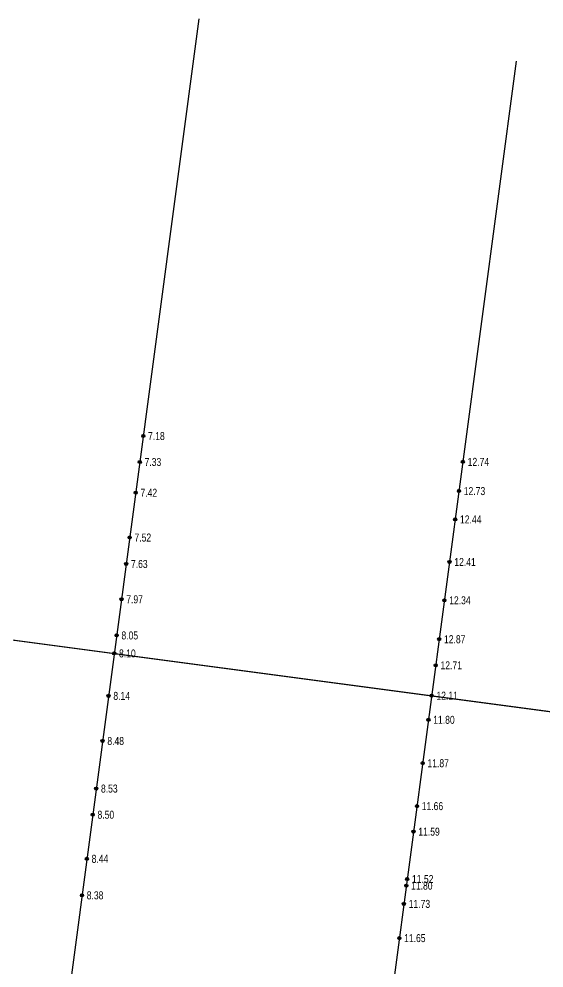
# Model space of a CAD drawing. Extents: x 572865 to 573615, y 785001 to 785187.
# Drawn here: x 573268.1 to 573300.9, y 785088.7 to 785148 of the extents above; entities that cross this region are included whole.
import ezdxf
from ezdxf.enums import TextEntityAlignment as Align

# ---------------------------------------------------------------- set-up
doc = ezdxf.new("R2010")
doc.units = 0
doc.header["$LTSCALE"] = 0.5
for name, color, linetype in [('DMX', 3, 'Continuous'), ('GCD', 3, 'Continuous'), ('桩号_M', 3, 'Continuous'), ('道路中线_M', 3, 'Continuous')]:
    doc.layers.add(name, color=color, linetype=linetype)
doc.styles.add('EICAD', font='fsdb_e.shx', dxfattribs={"width": 0.707, "height": 2, "bigfont": 'tjhzf.shx'})

# ---------------------------------------------------------------- blocks, each defined once
blk = doc.blocks.new('gc200')
h = blk.add_hatch(color=0)
edge = h.paths.add_edge_path()
edge.add_arc((0, 0), 0.196, 0, 360)
at = {"color": 0}
blk.add_circle((0, 0), 0.196, dxfattribs=at)

msp = doc.modelspace()

# ---------------------------------------------------------------- linework, layer by layer
at = {"layer": 'DMX', "color": 6}
for p, q in [((573279.356, 785148.023), (573268.78, 785068.725)), ((573299.18, 785145.379), (573288.604, 785066.081))]:
    msp.add_line(p, q, dxfattribs=at)
at = {"layer": '桩号_M', "linetype": 'Continuous'}
msp.add_lwpolyline([(573214.594, 785116.306), (573234.419, 785113.662), (573243.835, 785112.406), (573245.322, 785112.208), (573254.243, 785111.018), (573261.182, 785110.093), (573262.173, 785109.961), (573274.068, 785108.374), (573293.892, 785105.73), (573313.717, 785103.086), (573319.267, 785102.346), (573333.541, 785100.442), (573353.366, 785097.798), (573373.19, 785095.154), (573393.014, 785092.51), (573412.839, 785089.866)], dxfattribs=at)
at = {"layer": '道路中线_M', "color": 4}
msp.add_line((573206.523, 785117.383), (573608.221, 785063.808), dxfattribs=at)

# ---------------------------------------------------------------- block references
at = {"layer": 'GCD'}
ref = msp.add_blockref('gc200', (573275.88, 785121.959, 7.182), dxfattribs=dict(at, xscale=0.5, yscale=0.5, zscale=0.5))
ref.add_attrib('height', '7.18', dxfattribs={"height": 0.5, "style": 'EICAD', "width": 0.8}).set_placement((573276.18, 785121.959, 7.182), align=Align.MIDDLE_LEFT)
ref = msp.add_blockref('gc200', (573275.663, 785120.336, 7.331), dxfattribs=dict(at, xscale=0.5, yscale=0.5, zscale=0.5))
ref.add_attrib('height', '7.33', dxfattribs={"height": 0.5, "style": 'EICAD', "width": 0.8}).set_placement((573275.963, 785120.336, 7.331), align=Align.MIDDLE_LEFT)
ref = msp.add_blockref('gc200', (573295.841, 785120.346, 12.737), dxfattribs=dict(at, xscale=0.5, yscale=0.5, zscale=0.5))
ref.add_attrib('height', '12.74', dxfattribs={"height": 0.5, "style": 'EICAD', "width": 0.8}).set_placement((573296.141, 785120.346, 12.737), align=Align.MIDDLE_LEFT)
ref = msp.add_blockref('gc200', (573275.407, 785118.414, 7.423), dxfattribs=dict(at, xscale=0.5, yscale=0.5, zscale=0.5))
ref.add_attrib('height', '7.42', dxfattribs={"height": 0.5, "style": 'EICAD', "width": 0.8}).set_placement((573275.707, 785118.414, 7.423), align=Align.MIDDLE_LEFT)
ref = msp.add_blockref('gc200', (573295.598, 785118.52, 12.734), dxfattribs=dict(at, xscale=0.5, yscale=0.5, zscale=0.5))
ref.add_attrib('height', '12.73', dxfattribs={"height": 0.5, "style": 'EICAD', "width": 0.8}).set_placement((573295.898, 785118.52, 12.734), align=Align.MIDDLE_LEFT)
ref = msp.add_blockref('gc200', (573295.361, 785116.747, 12.442), dxfattribs=dict(at, xscale=0.5, yscale=0.5, zscale=0.5))
ref.add_attrib('height', '12.44', dxfattribs={"height": 0.5, "style": 'EICAD', "width": 0.8}).set_placement((573295.661, 785116.747, 12.442), align=Align.MIDDLE_LEFT)
ref = msp.add_blockref('gc200', (573275.033, 785115.615, 7.523), dxfattribs=dict(at, xscale=0.5, yscale=0.5, zscale=0.5))
ref.add_attrib('height', '7.52', dxfattribs={"height": 0.5, "style": 'EICAD', "width": 0.8}).set_placement((573275.333, 785115.615, 7.523), align=Align.MIDDLE_LEFT)
ref = msp.add_blockref('gc200', (573274.813, 785113.964, 7.628), dxfattribs=dict(at, xscale=0.5, yscale=0.5, zscale=0.5))
ref.add_attrib('height', '7.63', dxfattribs={"height": 0.5, "style": 'EICAD', "width": 0.8}).set_placement((573275.113, 785113.964, 7.628), align=Align.MIDDLE_LEFT)
ref = msp.add_blockref('gc200', (573295.007, 785114.087, 12.411), dxfattribs=dict(at, xscale=0.5, yscale=0.5, zscale=0.5))
ref.add_attrib('height', '12.41', dxfattribs={"height": 0.5, "style": 'EICAD', "width": 0.8}).set_placement((573295.307, 785114.087, 12.411), align=Align.MIDDLE_LEFT)
ref = msp.add_blockref('gc200', (573274.519, 785111.756, 7.968), dxfattribs=dict(at, xscale=0.5, yscale=0.5, zscale=0.5))
ref.add_attrib('height', '7.97', dxfattribs={"height": 0.5, "style": 'EICAD', "width": 0.8}).set_placement((573274.819, 785111.756, 7.968), align=Align.MIDDLE_LEFT)
ref = msp.add_blockref('gc200', (573294.687, 785111.693, 12.338), dxfattribs=dict(at, xscale=0.5, yscale=0.5, zscale=0.5))
ref.add_attrib('height', '12.34', dxfattribs={"height": 0.5, "style": 'EICAD', "width": 0.8}).set_placement((573294.987, 785111.693, 12.338), align=Align.MIDDLE_LEFT)
ref = msp.add_blockref('gc200', (573274.218, 785109.498, 8.048), dxfattribs=dict(at, xscale=0.5, yscale=0.5, zscale=0.5))
ref.add_attrib('height', '8.05', dxfattribs={"height": 0.5, "style": 'EICAD', "width": 0.8}).set_placement((573274.518, 785109.498, 8.048), align=Align.MIDDLE_LEFT)
ref = msp.add_blockref('gc200', (573294.363, 785109.261, 12.873), dxfattribs=dict(at, xscale=0.5, yscale=0.5, zscale=0.5))
ref.add_attrib('height', '12.87', dxfattribs={"height": 0.5, "style": 'EICAD', "width": 0.8}).set_placement((573294.663, 785109.261, 12.873), align=Align.MIDDLE_LEFT)
at = {"layer": 'GCD', "linetype": 'Continuous'}
ref = msp.add_blockref('gc200', (573274.068, 785108.374, 8.1), dxfattribs=dict(at, xscale=0.5, yscale=0.5, zscale=0.5))
ref.add_attrib('height', '8.10', dxfattribs={"linetype": 'Continuous', "height": 0.5, "style": 'EICAD', "width": 0.8}).set_placement((573274.368, 785108.374, 8.099), align=Align.MIDDLE_LEFT)
at = {"layer": 'GCD'}
ref = msp.add_blockref('gc200', (573294.145, 785107.629, 12.714), dxfattribs=dict(at, xscale=0.5, yscale=0.5, zscale=0.5))
ref.add_attrib('height', '12.71', dxfattribs={"height": 0.5, "style": 'EICAD', "width": 0.8}).set_placement((573294.445, 785107.629, 12.714), align=Align.MIDDLE_LEFT)
ref = msp.add_blockref('gc200', (573273.713, 785105.719, 8.144), dxfattribs=dict(at, xscale=0.5, yscale=0.5, zscale=0.5))
ref.add_attrib('height', '8.14', dxfattribs={"height": 0.5, "style": 'EICAD', "width": 0.8}).set_placement((573274.013, 785105.719, 8.144), align=Align.MIDDLE_LEFT)
at = {"layer": 'GCD', "linetype": 'Continuous'}
ref = msp.add_blockref('gc200', (573293.892, 785105.73, 12.112), dxfattribs=dict(at, xscale=0.5, yscale=0.5, zscale=0.5))
ref.add_attrib('height', '12.11', dxfattribs={"linetype": 'Continuous', "height": 0.5, "style": 'EICAD', "width": 0.8}).set_placement((573294.192, 785105.73, 12.112), align=Align.MIDDLE_LEFT)
at = {"layer": 'GCD'}
ref = msp.add_blockref('gc200', (573293.691, 785104.223, 11.8), dxfattribs=dict(at, xscale=0.5, yscale=0.5, zscale=0.5))
ref.add_attrib('height', '11.80', dxfattribs={"height": 0.5, "style": 'EICAD', "width": 0.8}).set_placement((573293.991, 785104.223, 11.8), align=Align.MIDDLE_LEFT)
ref = msp.add_blockref('gc200', (573273.338, 785102.901, 8.475), dxfattribs=dict(at, xscale=0.5, yscale=0.5, zscale=0.5))
ref.add_attrib('height', '8.48', dxfattribs={"height": 0.5, "style": 'EICAD', "width": 0.8}).set_placement((573273.638, 785102.901, 8.475), align=Align.MIDDLE_LEFT)
ref = msp.add_blockref('gc200', (573293.33, 785101.513, 11.871), dxfattribs=dict(at, xscale=0.5, yscale=0.5, zscale=0.5))
ref.add_attrib('height', '11.87', dxfattribs={"height": 0.5, "style": 'EICAD', "width": 0.8}).set_placement((573293.63, 785101.513, 11.871), align=Align.MIDDLE_LEFT)
ref = msp.add_blockref('gc200', (573272.941, 785099.927, 8.527), dxfattribs=dict(at, xscale=0.5, yscale=0.5, zscale=0.5))
ref.add_attrib('height', '8.53', dxfattribs={"height": 0.5, "style": 'EICAD', "width": 0.8}).set_placement((573273.241, 785099.927, 8.527), align=Align.MIDDLE_LEFT)
ref = msp.add_blockref('gc200', (573292.972, 785098.83, 11.659), dxfattribs=dict(at, xscale=0.5, yscale=0.5, zscale=0.5))
ref.add_attrib('height', '11.66', dxfattribs={"height": 0.5, "style": 'EICAD', "width": 0.8}).set_placement((573293.272, 785098.83, 11.659), align=Align.MIDDLE_LEFT)
ref = msp.add_blockref('gc200', (573272.723, 785098.292, 8.5), dxfattribs=dict(at, xscale=0.5, yscale=0.5, zscale=0.5))
ref.add_attrib('height', '8.50', dxfattribs={"height": 0.5, "style": 'EICAD', "width": 0.8}).set_placement((573273.023, 785098.292, 8.5), align=Align.MIDDLE_LEFT)
ref = msp.add_blockref('gc200', (573292.759, 785097.234, 11.591), dxfattribs=dict(at, xscale=0.5, yscale=0.5, zscale=0.5))
ref.add_attrib('height', '11.59', dxfattribs={"height": 0.5, "style": 'EICAD', "width": 0.8}).set_placement((573293.059, 785097.234, 11.591), align=Align.MIDDLE_LEFT)
ref = msp.add_blockref('gc200', (573272.356, 785095.537, 8.444), dxfattribs=dict(at, xscale=0.5, yscale=0.5, zscale=0.5))
ref.add_attrib('height', '8.44', dxfattribs={"height": 0.5, "style": 'EICAD', "width": 0.8}).set_placement((573272.656, 785095.537, 8.444), align=Align.MIDDLE_LEFT)
ref = msp.add_blockref('gc200', (573292.364, 785094.274, 11.522), dxfattribs=dict(at, xscale=0.5, yscale=0.5, zscale=0.5))
ref.add_attrib('height', '11.52', dxfattribs={"height": 0.5, "style": 'EICAD', "width": 0.8}).set_placement((573292.664, 785094.274, 11.522), align=Align.MIDDLE_LEFT)
ref = msp.add_blockref('gc200', (573292.309, 785093.86, 11.8), dxfattribs=dict(at, xscale=0.5, yscale=0.5, zscale=0.5))
ref.add_attrib('height', '11.80', dxfattribs={"height": 0.5, "style": 'EICAD', "width": 0.8}).set_placement((573292.609, 785093.86, 11.8), align=Align.MIDDLE_LEFT)
ref = msp.add_blockref('gc200', (573272.051, 785093.254, 8.378), dxfattribs=dict(at, xscale=0.5, yscale=0.5, zscale=0.5))
ref.add_attrib('height', '8.38', dxfattribs={"height": 0.5, "style": 'EICAD', "width": 0.8}).set_placement((573272.351, 785093.254, 8.378), align=Align.MIDDLE_LEFT)
ref = msp.add_blockref('gc200', (573292.157, 785092.719, 11.725), dxfattribs=dict(at, xscale=0.5, yscale=0.5, zscale=0.5))
ref.add_attrib('height', '11.73', dxfattribs={"height": 0.5, "style": 'EICAD', "width": 0.8}).set_placement((573292.457, 785092.719, 11.725), align=Align.MIDDLE_LEFT)
ref = msp.add_blockref('gc200', (573291.872, 785090.581, 11.654), dxfattribs=dict(at, xscale=0.5, yscale=0.5, zscale=0.5))
ref.add_attrib('height', '11.65', dxfattribs={"height": 0.5, "style": 'EICAD', "width": 0.8}).set_placement((573292.172, 785090.581, 11.654), align=Align.MIDDLE_LEFT)

doc.saveas('drawing.dxf')
